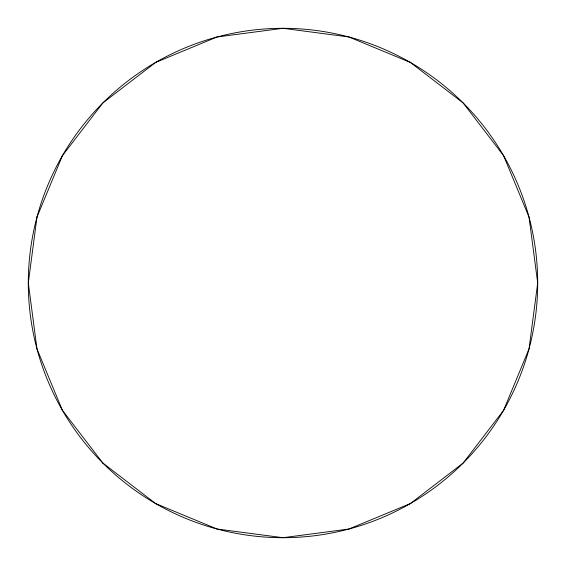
<?xml version="1.0" encoding="UTF-8"?>
<svg xmlns="http://www.w3.org/2000/svg" width="566" height="566" viewBox="0 0 566 566"><rect width="100%" height="100%" fill="white"/><g stroke="black" fill="none" stroke-linecap="round" stroke-linejoin="round"><path stroke-width="0.85" d="M36.981 217.082L28.3 283L36.981 348.918L62.423 410.35L102.899 463.101L155.65 503.577L217.082 529.019L283 537.7L348.918 529.019L410.35 503.577L463.101 463.101L503.577 410.35L529.019 348.918L537.7 283L529.019 217.082L503.577 155.65L463.101 102.899L410.35 62.423L348.918 36.981L283 28.3L217.082 36.981L155.65 62.423L102.899 102.899L62.423 155.65L36.981 217.082M102.899 463.101A254.7 254.7 0 0 0 529.019 348.918A254.7 254.7 0 0 0 217.082 36.981A254.7 254.7 0 0 0 102.899 463.101"/></g></svg>
